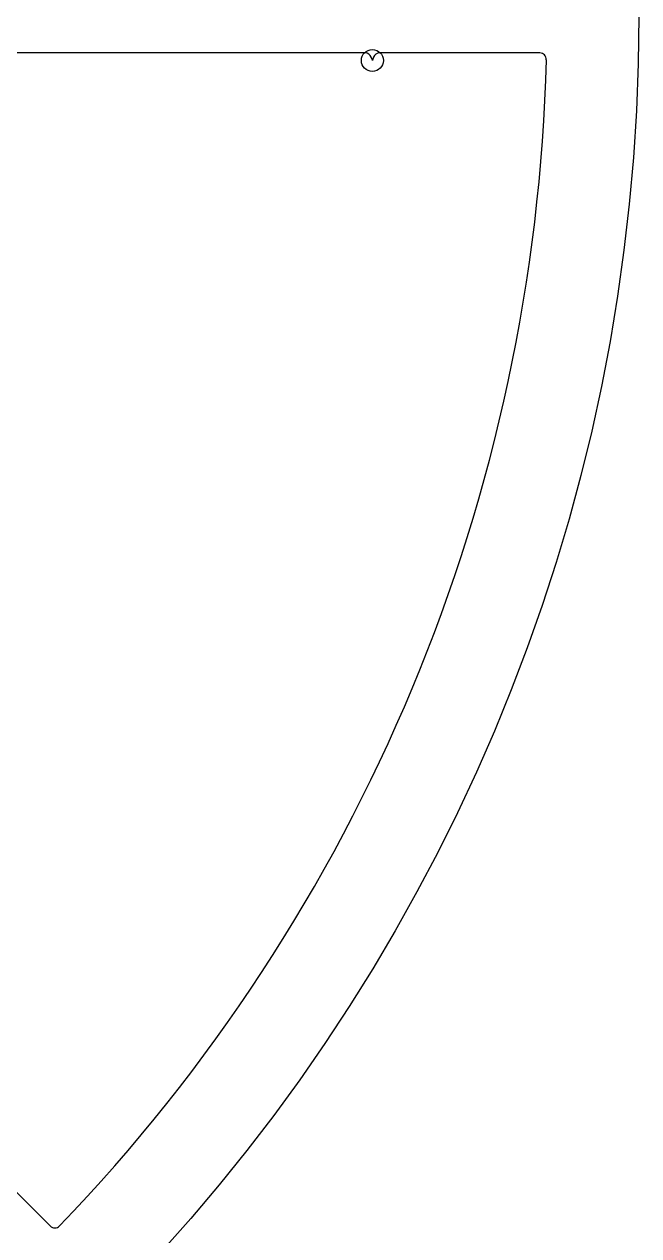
# Model space of a CAD drawing. Header units: millimetres. Extents: x -70 to 70, y -70 to 70.
# Drawn here: x 46.72 to 70.2, y -46.6 to -0.31 of the extents above; entities that cross this region are included whole.
import ezdxf

# ---------------------------------------------------------------- set-up
doc = ezdxf.new("R2010")
doc.units = ezdxf.units.MM
for name, color, linetype in [('CUT_INNER', 6, 'Continuous'), ('CUT_OUTER', 1, 'Continuous'), ('ENGRAVE', 7, 'Continuous')]:
    doc.layers.add(name, color=color, linetype=linetype)

msp = doc.modelspace()

# ---------------------------------------------------------------- linework, layer by layer
at = {"layer": 'CUT_INNER'}
for points in [[(59.746, -1.404), (45.471, -1.404)], [(60.025, -1.69), (60.023, -1.685), (59.981, -1.569)], [(60.069, -1.569), (60.027, -1.685), (60.025, -1.69)], [(66.419, -1.404), (60.304, -1.404)], [(37.798, -36.309), (47.716, -46.226)]]:
    msp.add_lwpolyline(points, dxfattribs=at)
for centre, radius, start, end in [((0.002, -0.001), 66.688, 316.12339, 358.57338), ((59.746, -1.654), 0.25, 19.7667, 90), ((60.304, -1.654), 0.25, 90, 160.2333), ((66.419, -1.654), 0.25, 358.418, 90), ((47.892, -46.05), 0.25, 225, 316.2305)]:
    msp.add_arc(centre, radius, start, end, dxfattribs=at)
at = {"layer": 'CUT_OUTER'}
msp.add_circle((0, 0), 70.2, dxfattribs=at)
at = {"layer": 'ENGRAVE'}
msp.add_circle((60.025, -1.691), 0.421, dxfattribs=at)

doc.saveas('drawing.dxf')
